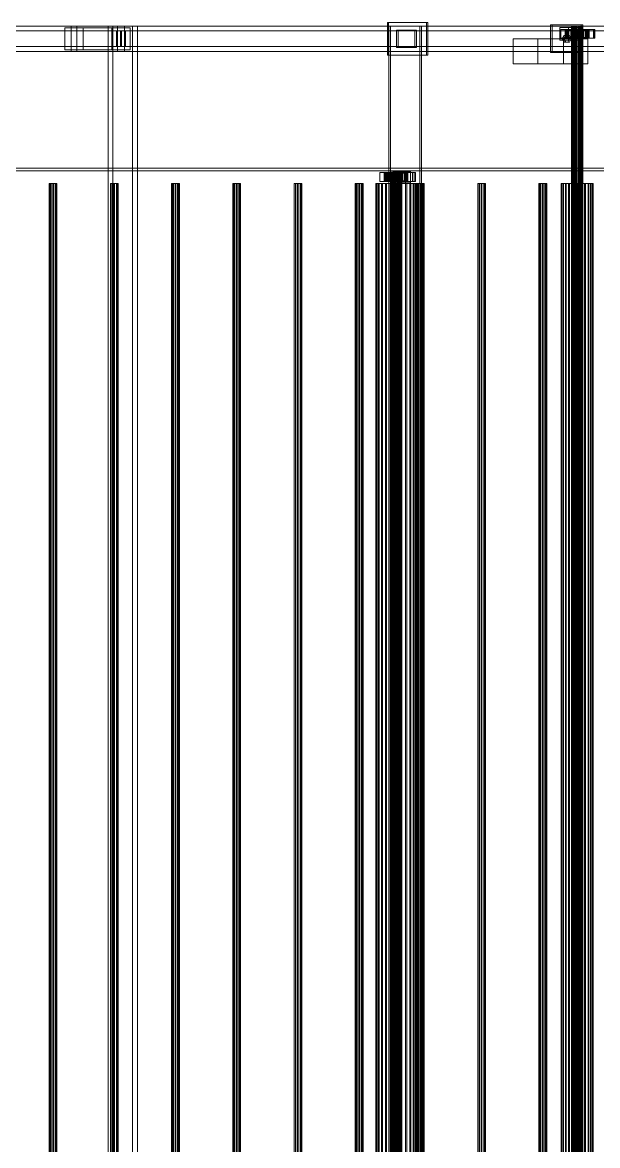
# Model space of a CAD drawing. Header units: millimetres. Extents: x -1970 to 59977, y -65068 to 6837.
# Drawn here: x 36721 to 37637, y -18281 to -16494 of the extents above; entities that cross this region are included whole.
import ezdxf

# ---------------------------------------------------------------- set-up
doc = ezdxf.new("R2010")
doc.units = ezdxf.units.MM
doc.layers.add('superior_C03', color=7, linetype='Continuous', lineweight=0)

msp = doc.modelspace()

# ---------------------------------------------------------------- linework, layer by layer
at = {"layer": 'superior_C03'}
for p, q in [((37364.828, -16494), (37302.463, -16494)), ((37302.463, -16494), (37302.463, -16546)), ((37304.259, -16494), (37302.463, -16494)), ((37304.259, -16546), (37304.259, -16494)), ((37304.259, -16494), (37366.625, -16494)), ((37364.828, -16546), (37364.828, -16494)), ((37364.828, -16494), (37366.625, -16494)), ((37366.625, -16494), (37366.625, -16546)), ((38691.362, -16500), (27582.557, -16500)), ((27583.456, -16500), (38692.26, -16500)), ((36798.817, -16500), (35629.469, -16500)), ((35633.287, -16507.5), (36877.643, -16507.5)), ((36878.991, -16507.5), (35634.635, -16507.5)), ((35638.453, -16500), (36807.8, -16500)), ((36872.703, -16500), (35703.355, -16500)), ((35714.584, -16500), (36883.932, -16500)), ((36817.926, -16502.5), (36788.692, -16502.5)), ((36788.692, -16502.5), (36788.692, -16537.5)), ((36863.7, -16502.5), (36788.692, -16502.5)), ((36798.817, -16500), (36798.817, -16540)), ((36807.8, -16500), (36798.817, -16500)), ((37968.165, -16500), (36798.817, -16500)), ((36807.8, -16540), (36807.8, -16500)), ((36807.8, -16500), (37977.148, -16500)), ((36817.926, -16537.5), (36817.926, -16502.5)), ((36817.926, -16502.5), (36892.934, -16502.5)), ((36896.684, -16500), (36857.705, -16500)), ((36857.705, -16500), (36857.705, -19500)), ((36865.565, -16500), (36857.705, -16500)), ((36863.7, -16537.5), (36863.7, -16502.5)), ((36863.7, -16502.5), (36892.934, -16502.5)), ((36865.565, -19500), (36865.565, -16500)), ((36865.565, -16500), (36904.544, -16500)), ((36871.153, -16507.5), (36885.482, -16507.5)), ((36871.153, -16532.5), (36871.153, -16507.5)), ((37965.492, -16507.5), (36871.153, -16507.5)), ((36872.703, -16500), (36872.703, -16540)), ((36883.932, -16500), (36872.703, -16500)), ((38042.051, -16500), (36872.703, -16500)), ((36877.643, -16532.5), (36877.643, -16507.5)), ((36877.643, -16507.5), (36878.991, -16507.5)), ((36878.991, -16507.5), (36878.991, -16532.5)), ((36883.932, -16540), (36883.932, -16500)), ((36883.932, -16500), (38053.279, -16500)), ((36885.482, -16507.5), (36885.482, -16532.5)), ((36885.482, -16507.5), (37979.821, -16507.5)), ((36892.934, -16502.5), (36892.934, -16537.5)), ((36896.684, -19500), (36896.684, -16500)), ((36896.684, -16500), (36904.544, -16500)), ((36904.544, -16500), (36904.544, -19500)), ((37353.905, -16500), (37304.403, -16500)), ((37304.403, -16500), (37304.403, -19500)), ((37307.098, -16500), (37304.403, -16500)), ((37307.098, -19500), (37307.098, -16500)), ((37307.098, -16500), (37356.6, -16500)), ((37346.017, -16506), (37316.783, -16506)), ((37316.783, -16506), (37316.783, -16534)), ((37319.478, -16506), (37316.783, -16506)), ((37319.478, -16534), (37319.478, -16506)), ((37319.478, -16506), (37348.711, -16506)), ((37346.017, -16534), (37346.017, -16506)), ((37346.017, -16506), (37348.711, -16506)), ((37348.711, -16506), (37348.711, -16534)), ((37353.905, -19500), (37353.905, -16500)), ((37353.905, -16500), (37356.6, -16500)), ((37356.6, -16500), (37356.6, -19500)), ((37610.829, -16498), (37562.106, -16498)), ((37562.106, -16498), (37562.106, -16542)), ((37564.801, -16498), (37562.106, -16498)), ((37564.801, -16542), (37564.801, -16498)), ((37564.801, -16498), (37613.524, -16498)), ((37596.212, -16502), (37576.723, -16502)), ((37576.723, -16502), (37576.723, -16522)), ((37590.736, -16502), (37576.723, -16502)), ((37589.838, -16505), (37578.144, -16505)), ((37578.144, -16505), (37578.144, -16519)), ((37587.577, -16505), (37578.144, -16505)), ((37586.131, -16506), (37585.31, -16506)), ((37585.31, -16506), (37595.304, -16506)), ((37585.31, -16518), (37585.31, -16506)), ((37585.31, -16506), (37585.784, -16506)), ((37585.784, -16506), (37595.528, -16506)), ((37585.784, -16518), (37585.784, -16506)), ((37585.784, -16506), (37587.519, -16506)), ((37630.753, -16505), (37585.928, -16505)), ((37585.928, -16505), (37585.928, -16519)), ((37587.725, -16505), (37585.928, -16505)), ((37588.19, -16506), (37586.131, -16506)), ((37586.131, -16506), (37595.693, -16506)), ((37586.131, -16518), (37586.131, -16506)), ((37587.519, -16506), (37596.35, -16506)), ((37587.519, -16518), (37587.519, -16506)), ((37587.519, -16506), (37590.398, -16506)), ((37587.577, -16519), (37587.577, -16505)), ((37587.577, -16505), (37599.27, -16505)), ((37587.725, -16519), (37587.725, -16505)), ((37587.725, -16505), (37632.55, -16505)), ((37591.346, -16506), (37588.19, -16506)), ((37588.19, -16506), (37596.668, -16506)), ((37588.19, -16518), (37588.19, -16506)), ((37589.838, -16519), (37589.838, -16505)), ((37589.838, -16505), (37599.27, -16505)), ((37590.398, -16506), (37597.714, -16506)), ((37590.398, -16518), (37590.398, -16506)), ((37590.398, -16506), (37594.224, -16506)), ((37590.736, -16522), (37590.736, -16502)), ((37590.736, -16502), (37610.225, -16502)), ((37595.385, -16506), (37591.346, -16506)), ((37591.346, -16506), (37598.163, -16506)), ((37591.346, -16518), (37591.346, -16506)), ((37594.224, -16506), (37599.526, -16506)), ((37594.224, -16518), (37594.224, -16506)), ((37594.224, -16506), (37598.737, -16506)), ((37595.693, -16500), (37595.304, -16500)), ((37595.304, -16500), (37595.528, -16500)), ((37595.304, -19500), (37595.304, -16500)), ((37595.304, -16506), (37595.693, -16506)), ((37595.304, -16506), (37595.304, -16518)), ((37595.528, -16506), (37595.304, -16506)), ((37600.032, -16506), (37595.385, -16506)), ((37595.385, -16506), (37600.076, -16506)), ((37595.385, -16518), (37595.385, -16506)), ((37595.528, -16500), (37596.35, -16500)), ((37595.528, -19500), (37595.528, -16500)), ((37595.528, -16506), (37595.528, -16518)), ((37596.35, -16506), (37595.528, -16506)), ((37596.668, -16500), (37595.693, -16500)), ((37595.693, -19500), (37595.693, -16500)), ((37595.693, -16506), (37596.668, -16506)), ((37595.693, -16506), (37595.693, -16518)), ((37596.212, -16522), (37596.212, -16502)), ((37596.212, -16502), (37610.225, -16502)), ((37596.35, -16500), (37597.714, -16500)), ((37596.35, -19500), (37596.35, -16500)), ((37596.35, -16506), (37596.35, -16518)), ((37597.714, -16506), (37596.35, -16506)), ((37598.163, -16500), (37596.668, -16500)), ((37596.668, -19500), (37596.668, -16500)), ((37596.668, -16506), (37598.163, -16506)), ((37596.668, -16506), (37596.668, -16518)), ((37597.714, -16500), (37599.526, -16500)), ((37597.714, -19500), (37597.714, -16500)), ((37597.714, -16506), (37597.714, -16518)), ((37599.526, -16506), (37597.714, -16506)), ((37600.076, -16500), (37598.163, -16500)), ((37598.163, -19500), (37598.163, -16500)), ((37598.163, -16506), (37600.076, -16506)), ((37598.163, -16506), (37598.163, -16518)), ((37598.737, -16506), (37601.664, -16506)), ((37598.737, -16518), (37598.737, -16506)), ((37598.737, -16506), (37603.628, -16506)), ((37599.27, -16505), (37599.27, -16519)), ((37599.526, -16500), (37601.664, -16500)), ((37599.526, -19500), (37599.526, -16500)), ((37599.526, -16506), (37599.526, -16518)), ((37601.664, -16506), (37599.526, -16506)), ((37604.969, -16506), (37600.032, -16506)), ((37600.032, -16506), (37602.277, -16506)), ((37600.032, -16518), (37600.032, -16506)), ((37602.277, -16500), (37600.076, -16500)), ((37600.076, -19500), (37600.076, -16500)), ((37600.076, -16506), (37602.277, -16506)), ((37600.076, -16506), (37600.076, -16518)), ((37601.664, -16500), (37603.981, -16500)), ((37601.664, -19500), (37601.664, -16500)), ((37601.664, -16506), (37601.664, -16518)), ((37603.981, -16506), (37601.664, -16506)), ((37604.616, -16500), (37602.277, -16500)), ((37602.277, -19500), (37602.277, -16500)), ((37602.277, -16506), (37604.616, -16506)), ((37602.277, -16506), (37602.277, -16518)), ((37603.628, -16506), (37603.981, -16506)), ((37603.628, -16518), (37603.628, -16506)), ((37603.628, -16506), (37608.566, -16506)), ((37603.981, -16500), (37606.32, -16500)), ((37603.981, -19500), (37603.981, -16500)), ((37603.981, -16506), (37603.981, -16518)), ((37606.32, -16506), (37603.981, -16506)), ((37606.933, -16500), (37604.616, -16500)), ((37604.616, -19500), (37604.616, -16500)), ((37604.969, -16506), (37604.616, -16506)), ((37604.616, -16506), (37606.933, -16506)), ((37604.616, -16506), (37604.616, -16518)), ((37609.861, -16506), (37604.969, -16506)), ((37604.969, -16518), (37604.969, -16506)), ((37606.32, -16500), (37608.521, -16500)), ((37606.32, -19500), (37606.32, -16500)), ((37608.566, -16506), (37606.32, -16506)), ((37606.32, -16506), (37606.32, -16518)), ((37608.521, -16506), (37606.32, -16506)), ((37609.071, -16500), (37606.933, -16500)), ((37606.933, -19500), (37606.933, -16500)), ((37609.861, -16506), (37606.933, -16506)), ((37606.933, -16506), (37609.071, -16506)), ((37606.933, -16506), (37606.933, -16518)), ((37608.521, -16500), (37610.434, -16500)), ((37608.521, -19500), (37608.521, -16500)), ((37613.212, -16506), (37608.521, -16506)), ((37608.521, -16506), (37608.521, -16518)), ((37610.434, -16506), (37608.521, -16506)), ((37608.566, -16518), (37608.566, -16506)), ((37608.566, -16506), (37613.212, -16506)), ((37610.883, -16500), (37609.071, -16500)), ((37609.071, -19500), (37609.071, -16500)), ((37614.373, -16506), (37609.071, -16506)), ((37609.071, -16506), (37610.883, -16506)), ((37609.071, -16506), (37609.071, -16518)), ((37621.021, -16505), (37609.327, -16505)), ((37609.327, -16505), (37609.327, -16519)), ((37618.759, -16505), (37609.327, -16505)), ((37614.373, -16506), (37609.861, -16506)), ((37609.861, -16518), (37609.861, -16506)), ((37610.225, -16502), (37610.225, -16522)), ((37610.434, -16500), (37611.929, -16500)), ((37610.434, -19500), (37610.434, -16500)), ((37617.251, -16506), (37610.434, -16506)), ((37610.434, -16506), (37610.434, -16518)), ((37611.929, -16506), (37610.434, -16506)), ((37610.829, -16542), (37610.829, -16498)), ((37610.829, -16498), (37613.524, -16498)), ((37612.247, -16500), (37610.883, -16500)), ((37610.883, -19500), (37610.883, -16500)), ((37618.199, -16506), (37610.883, -16506)), ((37610.883, -16506), (37612.247, -16506)), ((37610.883, -16506), (37610.883, -16518)), ((37611.929, -16500), (37612.904, -16500)), ((37611.929, -19500), (37611.929, -16500)), ((37620.408, -16506), (37611.929, -16506)), ((37611.929, -16506), (37611.929, -16518)), ((37612.904, -16506), (37611.929, -16506)), ((37613.069, -16500), (37612.247, -16500)), ((37612.247, -19500), (37612.247, -16500)), ((37621.078, -16506), (37612.247, -16506)), ((37612.247, -16506), (37613.069, -16506)), ((37612.247, -16506), (37612.247, -16518)), ((37612.904, -16500), (37613.293, -16500)), ((37612.904, -19500), (37612.904, -16500)), ((37622.466, -16506), (37612.904, -16506)), ((37612.904, -16506), (37612.904, -16518)), ((37613.293, -16506), (37612.904, -16506)), ((37613.293, -16500), (37613.069, -16500)), ((37613.069, -16500), (37613.069, -19500)), ((37613.069, -16506), (37622.813, -16506)), ((37613.069, -16518), (37613.069, -16506)), ((37613.069, -16506), (37613.293, -16506)), ((37613.212, -16518), (37613.212, -16506)), ((37613.212, -16506), (37617.251, -16506)), ((37613.293, -19500), (37613.293, -16500)), ((37623.287, -16506), (37613.293, -16506)), ((37613.293, -16506), (37613.293, -16518)), ((37613.524, -16498), (37613.524, -16542)), ((37618.199, -16506), (37614.373, -16506)), ((37614.373, -16518), (37614.373, -16506)), ((37617.251, -16518), (37617.251, -16506)), ((37617.251, -16506), (37620.408, -16506)), ((37621.078, -16506), (37618.199, -16506)), ((37618.199, -16518), (37618.199, -16506)), ((37618.759, -16519), (37618.759, -16505)), ((37618.759, -16505), (37630.453, -16505)), ((37620.408, -16518), (37620.408, -16506)), ((37620.408, -16506), (37622.466, -16506)), ((37621.021, -16519), (37621.021, -16505)), ((37621.021, -16505), (37630.453, -16505)), ((37622.813, -16506), (37621.078, -16506)), ((37621.078, -16518), (37621.078, -16506)), ((37622.466, -16518), (37622.466, -16506)), ((37622.466, -16506), (37623.287, -16506)), ((37622.813, -16506), (37622.813, -16518)), ((37623.287, -16506), (37622.813, -16506)), ((37623.287, -16518), (37623.287, -16506)), ((37630.453, -16505), (37630.453, -16519)), ((37630.753, -16519), (37630.753, -16505)), ((37630.753, -16505), (37632.55, -16505)), ((37632.55, -16505), (37632.55, -16519)), ((37541.503, -16520), (37502.525, -16520)), ((37502.525, -16520), (37502.525, -16560)), ((37582.474, -16520), (37502.525, -16520)), ((37541.503, -16560), (37541.503, -16520)), ((37541.503, -16520), (37621.452, -16520)), ((37576.723, -16522), (37596.212, -16522)), ((37576.723, -16522), (37590.736, -16522)), ((37578.144, -16519), (37589.838, -16519)), ((37578.144, -16519), (37587.577, -16519)), ((37580.62, -16520), (37583.544, -16514.804)), ((37583.544, -16525.196), (37580.62, -16520)), ((37580.62, -16520), (37583.315, -16520)), ((37582.474, -16560), (37582.474, -16520)), ((37582.474, -16520), (37621.452, -16520)), ((37586.239, -16514.804), (37583.315, -16520)), ((37583.315, -16520), (37586.239, -16525.196)), ((37583.544, -16514.804), (37589.391, -16514.804)), ((37586.239, -16514.804), (37583.544, -16514.804)), ((37589.391, -16525.196), (37583.544, -16525.196)), ((37586.239, -16525.196), (37583.544, -16525.196)), ((37595.304, -16518), (37585.31, -16518)), ((37585.31, -16518), (37586.131, -16518)), ((37585.784, -16518), (37585.31, -16518)), ((37595.528, -16518), (37585.784, -16518)), ((37587.519, -16518), (37585.784, -16518)), ((37585.928, -16519), (37630.753, -16519)), ((37585.928, -16519), (37587.725, -16519)), ((37595.693, -16518), (37586.131, -16518)), ((37586.131, -16518), (37588.19, -16518)), ((37592.086, -16514.804), (37586.239, -16514.804)), ((37586.239, -16525.196), (37592.086, -16525.196)), ((37596.35, -16518), (37587.519, -16518)), ((37590.398, -16518), (37587.519, -16518)), ((37599.27, -16519), (37587.577, -16519)), ((37632.55, -16519), (37587.725, -16519)), ((37596.668, -16518), (37588.19, -16518)), ((37588.19, -16518), (37591.346, -16518)), ((37589.391, -16514.804), (37592.314, -16520)), ((37592.086, -16514.804), (37589.391, -16514.804)), ((37592.314, -16520), (37589.391, -16525.196)), ((37592.086, -16525.196), (37589.391, -16525.196)), ((37599.27, -16519), (37589.838, -16519)), ((37597.714, -16518), (37590.398, -16518)), ((37594.224, -16518), (37590.398, -16518)), ((37610.225, -16522), (37590.736, -16522)), ((37598.163, -16518), (37591.346, -16518)), ((37591.346, -16518), (37595.385, -16518)), ((37595.009, -16520), (37592.086, -16514.804)), ((37592.086, -16525.196), (37595.009, -16520)), ((37595.009, -16520), (37592.314, -16520)), ((37599.526, -16518), (37594.224, -16518)), ((37598.737, -16518), (37594.224, -16518)), ((37595.693, -16518), (37595.304, -16518)), ((37595.304, -16518), (37595.528, -16518)), ((37600.076, -16518), (37595.385, -16518)), ((37595.385, -16518), (37600.032, -16518)), ((37595.528, -16518), (37596.35, -16518)), ((37596.668, -16518), (37595.693, -16518)), ((37610.225, -16522), (37596.212, -16522)), ((37596.35, -16518), (37597.714, -16518)), ((37598.163, -16518), (37596.668, -16518)), ((37597.714, -16518), (37599.526, -16518)), ((37600.076, -16518), (37598.163, -16518)), ((37601.664, -16518), (37598.737, -16518)), ((37603.628, -16518), (37598.737, -16518)), ((37599.526, -16518), (37601.664, -16518)), ((37602.277, -16518), (37600.032, -16518)), ((37600.032, -16518), (37604.969, -16518)), ((37602.277, -16518), (37600.076, -16518)), ((37601.664, -16518), (37603.981, -16518)), ((37604.616, -16518), (37602.277, -16518)), ((37603.981, -16518), (37603.628, -16518)), ((37608.566, -16518), (37603.628, -16518)), ((37603.981, -16518), (37606.32, -16518)), ((37606.933, -16518), (37604.616, -16518)), ((37604.616, -16518), (37604.969, -16518)), ((37604.969, -16518), (37609.861, -16518)), ((37606.32, -16518), (37608.566, -16518)), ((37606.32, -16518), (37608.521, -16518)), ((37609.071, -16518), (37606.933, -16518)), ((37606.933, -16518), (37609.861, -16518)), ((37608.521, -16518), (37613.212, -16518)), ((37608.521, -16518), (37610.434, -16518)), ((37613.212, -16518), (37608.566, -16518)), ((37610.883, -16518), (37609.071, -16518)), ((37609.071, -16518), (37614.373, -16518)), ((37609.327, -16519), (37621.021, -16519)), ((37609.327, -16519), (37618.759, -16519)), ((37609.861, -16518), (37614.373, -16518)), ((37610.434, -16518), (37617.251, -16518)), ((37610.434, -16518), (37611.929, -16518)), ((37612.247, -16518), (37610.883, -16518)), ((37610.883, -16518), (37618.199, -16518)), ((37611.929, -16518), (37620.408, -16518)), ((37611.929, -16518), (37612.904, -16518)), ((37613.069, -16518), (37612.247, -16518)), ((37612.247, -16518), (37621.078, -16518)), ((37612.904, -16518), (37622.466, -16518)), ((37612.904, -16518), (37613.293, -16518)), ((37622.813, -16518), (37613.069, -16518)), ((37613.293, -16518), (37613.069, -16518)), ((37617.251, -16518), (37613.212, -16518)), ((37613.293, -16518), (37623.287, -16518)), ((37614.373, -16518), (37618.199, -16518)), ((37620.408, -16518), (37617.251, -16518)), ((37618.199, -16518), (37621.078, -16518)), ((37630.453, -16519), (37618.759, -16519)), ((37622.466, -16518), (37620.408, -16518)), ((37630.453, -16519), (37621.021, -16519)), ((37621.078, -16518), (37622.813, -16518)), ((37621.452, -16520), (37621.452, -16560)), ((37623.287, -16518), (37622.466, -16518)), ((37622.813, -16518), (37623.287, -16518)), ((37632.55, -16519), (37630.753, -16519)), ((35629.469, -16540), (36798.817, -16540)), ((35633.287, -16532.5), (36877.643, -16532.5)), ((35634.635, -16532.5), (36878.991, -16532.5)), ((35638.453, -16540), (36807.8, -16540)), ((35703.355, -16540), (36872.703, -16540)), ((35714.584, -16540), (36883.932, -16540)), ((36788.692, -16537.5), (36817.926, -16537.5)), ((36863.7, -16537.5), (36788.692, -16537.5)), ((36798.817, -16540), (36807.8, -16540)), ((36798.817, -16540), (37968.165, -16540)), ((36807.8, -16540), (37977.148, -16540)), ((36892.934, -16537.5), (36817.926, -16537.5)), ((36892.934, -16537.5), (36863.7, -16537.5)), ((36885.482, -16532.5), (36871.153, -16532.5)), ((36871.153, -16532.5), (37965.492, -16532.5)), ((36872.703, -16540), (36883.932, -16540)), ((36872.703, -16540), (38042.051, -16540)), ((36878.991, -16532.5), (36877.643, -16532.5)), ((36883.932, -16540), (38053.279, -16540)), ((36885.482, -16532.5), (37979.821, -16532.5)), ((37302.463, -16546), (37364.828, -16546)), ((37302.463, -16546), (37304.259, -16546)), ((37366.625, -16546), (37304.259, -16546)), ((37316.783, -16534), (37346.017, -16534)), ((37316.783, -16534), (37319.478, -16534)), ((37348.711, -16534), (37319.478, -16534)), ((37348.711, -16534), (37346.017, -16534)), ((37366.625, -16546), (37364.828, -16546)), ((37562.106, -16542), (37610.829, -16542)), ((37562.106, -16542), (37564.801, -16542)), ((37613.524, -16542), (37564.801, -16542)), ((37613.524, -16542), (37610.829, -16542)), ((37502.525, -16560), (37541.503, -16560)), ((37502.525, -16560), (37582.474, -16560)), ((37621.452, -16560), (37541.503, -16560)), ((37621.452, -16560), (37582.474, -16560)), ((27582.557, -16726), (38691.362, -16726)), ((38720.557, -16726), (27611.752, -16726)), ((38691.362, -16730), (27582.557, -16730)), ((38692.26, -16730), (27583.456, -16730)), ((27611.752, -16730), (38720.557, -16730)), ((37300.244, -16733), (37290.5, -16733)), ((37290.5, -16733), (37290.5, -16747)), ((37301.279, -16733), (37290.5, -16733)), ((37297.961, -16734), (37297.14, -16734)), ((37297.14, -16734), (37307.134, -16734)), ((37297.14, -16746), (37297.14, -16734)), ((37297.14, -16734), (37297.614, -16734)), ((37297.614, -16734), (37307.358, -16734)), ((37297.614, -16746), (37297.614, -16734)), ((37297.614, -16734), (37299.349, -16734)), ((37344.681, -16733), (37297.907, -16733)), ((37297.907, -16733), (37297.907, -16747)), ((37300.153, -16733), (37297.907, -16733)), ((37300.019, -16734), (37297.961, -16734)), ((37297.961, -16734), (37307.523, -16734)), ((37297.961, -16746), (37297.961, -16734)), ((37299.349, -16734), (37308.18, -16734)), ((37299.349, -16746), (37299.349, -16734)), ((37299.349, -16734), (37302.228, -16734)), ((37303.176, -16734), (37300.019, -16734)), ((37300.019, -16734), (37308.498, -16734)), ((37300.019, -16746), (37300.019, -16734)), ((37300.153, -16747), (37300.153, -16733)), ((37300.153, -16733), (37346.926, -16733)), ((37300.244, -16747), (37300.244, -16733)), ((37300.244, -16733), (37311.024, -16733)), ((37301.279, -16747), (37301.279, -16733)), ((37301.279, -16733), (37311.024, -16733)), ((37302.228, -16734), (37309.544, -16734)), ((37302.228, -16746), (37302.228, -16734)), ((37302.228, -16734), (37306.054, -16734)), ((37307.215, -16734), (37303.176, -16734)), ((37303.176, -16734), (37309.993, -16734)), ((37303.176, -16746), (37303.176, -16734)), ((37306.054, -16734), (37311.356, -16734)), ((37306.054, -16746), (37306.054, -16734)), ((37306.054, -16734), (37310.566, -16734)), ((37307.523, -16732), (37307.134, -16732)), ((37307.134, -16732), (37307.358, -16732)), ((37307.134, -19268), (37307.134, -16732)), ((37307.134, -16734), (37307.523, -16734)), ((37307.134, -16734), (37307.134, -16746)), ((37307.358, -16734), (37307.134, -16734)), ((37311.862, -16734), (37307.215, -16734)), ((37307.215, -16734), (37311.906, -16734)), ((37307.215, -16746), (37307.215, -16734)), ((37307.358, -16732), (37308.18, -16732)), ((37307.358, -19268), (37307.358, -16732)), ((37307.358, -16734), (37307.358, -16746)), ((37308.18, -16734), (37307.358, -16734)), ((37308.498, -16732), (37307.523, -16732)), ((37307.523, -19268), (37307.523, -16732)), ((37307.523, -16734), (37308.498, -16734)), ((37307.523, -16734), (37307.523, -16746)), ((37308.18, -16732), (37309.544, -16732)), ((37308.18, -19268), (37308.18, -16732)), ((37308.18, -16734), (37308.18, -16746)), ((37309.544, -16734), (37308.18, -16734)), ((37309.993, -16732), (37308.498, -16732)), ((37308.498, -19268), (37308.498, -16732)), ((37308.498, -16734), (37309.993, -16734)), ((37308.498, -16734), (37308.498, -16746)), ((37309.544, -16732), (37311.356, -16732)), ((37309.544, -19268), (37309.544, -16732)), ((37309.544, -16734), (37309.544, -16746)), ((37311.356, -16734), (37309.544, -16734)), ((37311.906, -16732), (37309.993, -16732)), ((37309.993, -19268), (37309.993, -16732)), ((37309.993, -16734), (37311.906, -16734)), ((37309.993, -16734), (37309.993, -16746)), ((37310.566, -16734), (37313.494, -16734)), ((37310.566, -16746), (37310.566, -16734)), ((37310.566, -16734), (37315.458, -16734)), ((37311.024, -16733), (37311.024, -16747)), ((37311.356, -16732), (37313.494, -16732)), ((37311.356, -19268), (37311.356, -16732)), ((37311.356, -16734), (37311.356, -16746)), ((37313.494, -16734), (37311.356, -16734)), ((37331.038, -16731), (37311.549, -16731)), ((37311.549, -16731), (37311.549, -16749)), ((37319.634, -16731), (37311.549, -16731)), ((37316.799, -16734), (37311.862, -16734)), ((37311.862, -16734), (37314.107, -16734)), ((37311.862, -16746), (37311.862, -16734)), ((37314.107, -16732), (37311.906, -16732)), ((37311.906, -19268), (37311.906, -16732)), ((37311.906, -16734), (37314.107, -16734)), ((37311.906, -16734), (37311.906, -16746)), ((37313.494, -16732), (37315.811, -16732)), ((37313.494, -19268), (37313.494, -16732)), ((37313.494, -16734), (37313.494, -16746)), ((37315.811, -16734), (37313.494, -16734)), ((37316.446, -16732), (37314.107, -16732)), ((37314.107, -19268), (37314.107, -16732)), ((37314.107, -16734), (37316.446, -16734)), ((37314.107, -16734), (37314.107, -16746)), ((37315.458, -16734), (37315.811, -16734)), ((37315.458, -16746), (37315.458, -16734)), ((37315.458, -16734), (37320.395, -16734)), ((37315.811, -16732), (37318.15, -16732)), ((37315.811, -19268), (37315.811, -16732)), ((37315.811, -16734), (37315.811, -16746)), ((37318.15, -16734), (37315.811, -16734)), ((37318.763, -16732), (37316.446, -16732)), ((37316.446, -19268), (37316.446, -16732)), ((37316.799, -16734), (37316.446, -16734)), ((37316.446, -16734), (37318.763, -16734)), ((37316.446, -16734), (37316.446, -16746)), ((37321.691, -16734), (37316.799, -16734)), ((37316.799, -16746), (37316.799, -16734)), ((37318.15, -16732), (37320.351, -16732)), ((37318.15, -19268), (37318.15, -16732)), ((37320.395, -16734), (37318.15, -16734)), ((37318.15, -16734), (37318.15, -16746)), ((37320.351, -16734), (37318.15, -16734)), ((37320.901, -16732), (37318.763, -16732)), ((37318.763, -19268), (37318.763, -16732)), ((37321.691, -16734), (37318.763, -16734)), ((37318.763, -16734), (37320.901, -16734)), ((37318.763, -16734), (37318.763, -16746)), ((37319.634, -16749), (37319.634, -16731)), ((37319.634, -16731), (37339.123, -16731)), ((37320.351, -16732), (37322.264, -16732)), ((37320.351, -19268), (37320.351, -16732)), ((37325.042, -16734), (37320.351, -16734)), ((37320.351, -16734), (37320.351, -16746)), ((37322.264, -16734), (37320.351, -16734)), ((37320.395, -16746), (37320.395, -16734)), ((37320.395, -16734), (37325.042, -16734)), ((37322.713, -16732), (37320.901, -16732)), ((37320.901, -19268), (37320.901, -16732)), ((37326.203, -16734), (37320.901, -16734)), ((37320.901, -16734), (37322.713, -16734)), ((37320.901, -16734), (37320.901, -16746)), ((37331.427, -16733), (37321.682, -16733)), ((37321.682, -16733), (37321.682, -16747)), ((37332.462, -16733), (37321.682, -16733)), ((37326.203, -16734), (37321.691, -16734)), ((37321.691, -16746), (37321.691, -16734)), ((37322.264, -16732), (37323.759, -16732)), ((37322.264, -19268), (37322.264, -16732)), ((37329.081, -16734), (37322.264, -16734)), ((37322.264, -16734), (37322.264, -16746)), ((37323.759, -16734), (37322.264, -16734)), ((37324.077, -16732), (37322.713, -16732)), ((37322.713, -19268), (37322.713, -16732)), ((37330.029, -16734), (37322.713, -16734)), ((37322.713, -16734), (37324.077, -16734)), ((37322.713, -16734), (37322.713, -16746)), ((37323.759, -16732), (37324.734, -16732)), ((37323.759, -19268), (37323.759, -16732)), ((37332.238, -16734), (37323.759, -16734)), ((37323.759, -16734), (37323.759, -16746)), ((37324.734, -16734), (37323.759, -16734)), ((37324.899, -16732), (37324.077, -16732)), ((37324.077, -19268), (37324.077, -16732)), ((37332.908, -16734), (37324.077, -16734)), ((37324.077, -16734), (37324.899, -16734)), ((37324.077, -16734), (37324.077, -16746)), ((37324.734, -16732), (37325.123, -16732)), ((37324.734, -19268), (37324.734, -16732)), ((37334.296, -16734), (37324.734, -16734)), ((37324.734, -16734), (37324.734, -16746)), ((37325.123, -16734), (37324.734, -16734)), ((37325.123, -16732), (37324.899, -16732)), ((37324.899, -16732), (37324.899, -19268)), ((37324.899, -16734), (37334.643, -16734)), ((37324.899, -16746), (37324.899, -16734)), ((37324.899, -16734), (37325.123, -16734)), ((37325.042, -16746), (37325.042, -16734)), ((37325.042, -16734), (37329.081, -16734)), ((37325.123, -19268), (37325.123, -16732)), ((37335.117, -16734), (37325.123, -16734)), ((37325.123, -16734), (37325.123, -16746)), ((37330.029, -16734), (37326.203, -16734)), ((37326.203, -16746), (37326.203, -16734)), ((37329.081, -16746), (37329.081, -16734)), ((37329.081, -16734), (37332.238, -16734)), ((37332.908, -16734), (37330.029, -16734)), ((37330.029, -16746), (37330.029, -16734)), ((37331.038, -16749), (37331.038, -16731)), ((37331.038, -16731), (37339.123, -16731)), ((37331.427, -16747), (37331.427, -16733)), ((37331.427, -16733), (37342.207, -16733)), ((37332.238, -16746), (37332.238, -16734)), ((37332.238, -16734), (37334.296, -16734)), ((37332.462, -16747), (37332.462, -16733)), ((37332.462, -16733), (37342.207, -16733)), ((37334.643, -16734), (37332.908, -16734)), ((37332.908, -16746), (37332.908, -16734)), ((37334.296, -16746), (37334.296, -16734)), ((37334.296, -16734), (37335.117, -16734)), ((37334.643, -16734), (37334.643, -16746)), ((37335.117, -16734), (37334.643, -16734)), ((37335.117, -16746), (37335.117, -16734)), ((37339.123, -16731), (37339.123, -16749)), ((37342.207, -16733), (37342.207, -16747)), ((37344.681, -16747), (37344.681, -16733)), ((37344.681, -16733), (37346.926, -16733)), ((37346.926, -16733), (37346.926, -16747)), ((36766.05, -16750), (36764.03, -16750)), ((36764.03, -16750), (36764.373, -16750)), ((36764.03, -16750), (36764.03, -19250)), ((36764.373, -16750), (36766.949, -16750)), ((36764.373, -16750), (36764.373, -19250)), ((36769.662, -16750), (36766.05, -16750)), ((36766.05, -16750), (36766.05, -19250)), ((36766.949, -16750), (36770.773, -16750)), ((36766.949, -16750), (36766.949, -19250)), ((36773.486, -16750), (36769.662, -16750)), ((36769.662, -16750), (36769.662, -19250)), ((36770.773, -16750), (36774.385, -16750)), ((36770.773, -16750), (36770.773, -19250)), ((36776.062, -16750), (36773.486, -16750)), ((36773.486, -16750), (36773.486, -19250)), ((36774.385, -16750), (36776.405, -16750)), ((36774.385, -16750), (36774.385, -19250)), ((36776.405, -16750), (36776.062, -16750)), ((36776.062, -16750), (36776.062, -19250)), ((36776.405, -19250), (36776.405, -16750)), ((36863.495, -16750), (36861.475, -16750)), ((36861.475, -16750), (36861.819, -16750)), ((36861.475, -16750), (36861.475, -19250)), ((36861.819, -16750), (36864.395, -16750)), ((36861.819, -16750), (36861.819, -19250)), ((36867.107, -16750), (36863.495, -16750)), ((36863.495, -16750), (36863.495, -19250)), ((36864.395, -16750), (36868.219, -16750)), ((36864.395, -16750), (36864.395, -19250)), ((36870.932, -16750), (36867.107, -16750)), ((36867.107, -16750), (36867.107, -19250)), ((36868.219, -16750), (36871.831, -16750)), ((36868.219, -16750), (36868.219, -19250)), ((36873.507, -16750), (36870.932, -16750)), ((36870.932, -16750), (36870.932, -19250)), ((36871.831, -16750), (36873.851, -16750)), ((36871.831, -16750), (36871.831, -19250)), ((36873.851, -16750), (36873.507, -16750)), ((36873.507, -16750), (36873.507, -19250)), ((36873.851, -19250), (36873.851, -16750)), ((36960.941, -16750), (36958.921, -16750)), ((36958.921, -16750), (36959.265, -16750)), ((36958.921, -16750), (36958.921, -19250)), ((36959.265, -16750), (36961.84, -16750)), ((36959.265, -16750), (36959.265, -19250)), ((36964.553, -16750), (36960.941, -16750)), ((36960.941, -16750), (36960.941, -19250)), ((36961.84, -16750), (36965.665, -16750)), ((36961.84, -16750), (36961.84, -19250)), ((36968.377, -16750), (36964.553, -16750)), ((36964.553, -16750), (36964.553, -19250)), ((36965.665, -16750), (36969.277, -16750)), ((36965.665, -16750), (36965.665, -19250)), ((36970.953, -16750), (36968.377, -16750)), ((36968.377, -16750), (36968.377, -19250)), ((36969.277, -16750), (36971.297, -16750)), ((36969.277, -16750), (36969.277, -19250)), ((36971.297, -16750), (36970.953, -16750)), ((36970.953, -16750), (36970.953, -19250)), ((36971.297, -19250), (36971.297, -16750)), ((37058.387, -16750), (37056.367, -16750)), ((37056.367, -16750), (37056.71, -16750)), ((37056.367, -16750), (37056.367, -19250)), ((37056.71, -16750), (37059.286, -16750)), ((37056.71, -16750), (37056.71, -19250)), ((37061.999, -16750), (37058.387, -16750)), ((37058.387, -16750), (37058.387, -19250)), ((37059.286, -16750), (37063.11, -16750)), ((37059.286, -16750), (37059.286, -19250)), ((37065.823, -16750), (37061.999, -16750)), ((37061.999, -16750), (37061.999, -19250)), ((37063.11, -16750), (37066.722, -16750)), ((37063.11, -16750), (37063.11, -19250)), ((37068.399, -16750), (37065.823, -16750)), ((37065.823, -16750), (37065.823, -19250)), ((37066.722, -16750), (37068.742, -16750)), ((37066.722, -16750), (37066.722, -19250)), ((37068.742, -16750), (37068.399, -16750)), ((37068.399, -16750), (37068.399, -19250)), ((37068.742, -19250), (37068.742, -16750)), ((37155.832, -16750), (37153.812, -16750)), ((37153.812, -16750), (37154.156, -16750)), ((37153.812, -16750), (37153.812, -19250)), ((37154.156, -16750), (37156.732, -16750)), ((37154.156, -16750), (37154.156, -19250)), ((37159.444, -16750), (37155.832, -16750)), ((37155.832, -16750), (37155.832, -19250)), ((37156.732, -16750), (37160.556, -16750)), ((37156.732, -16750), (37156.732, -19250)), ((37163.268, -16750), (37159.444, -16750)), ((37159.444, -16750), (37159.444, -19250)), ((37160.556, -16750), (37164.168, -16750)), ((37160.556, -16750), (37160.556, -19250)), ((37165.844, -16750), (37163.268, -16750)), ((37163.268, -16750), (37163.268, -19250)), ((37164.168, -16750), (37166.188, -16750)), ((37164.168, -16750), (37164.168, -19250)), ((37166.188, -16750), (37165.844, -16750)), ((37165.844, -16750), (37165.844, -19250)), ((37166.188, -19250), (37166.188, -16750)), ((37253.278, -16750), (37251.258, -16750)), ((37251.258, -16750), (37251.601, -16750)), ((37251.258, -16750), (37251.258, -19250)), ((37251.601, -16750), (37254.177, -16750)), ((37251.601, -16750), (37251.601, -19250)), ((37256.89, -16750), (37253.278, -16750)), ((37253.278, -16750), (37253.278, -19250)), ((37254.177, -16750), (37258.002, -16750)), ((37254.177, -16750), (37254.177, -19250)), ((37260.714, -16750), (37256.89, -16750)), ((37256.89, -16750), (37256.89, -19250)), ((37258.002, -16750), (37261.614, -16750)), ((37258.002, -16750), (37258.002, -19250)), ((37263.29, -16750), (37260.714, -16750)), ((37260.714, -16750), (37260.714, -19250)), ((37261.614, -16750), (37263.634, -16750)), ((37261.614, -16750), (37261.614, -19250)), ((37263.634, -16750), (37263.29, -16750)), ((37263.29, -16750), (37263.29, -19250)), ((37263.634, -19250), (37263.634, -16750)), ((37285.53, -16750), (37284.148, -16750)), ((37284.148, -16750), (37284.946, -16750)), ((37284.148, -19250), (37284.148, -16750)), ((37284.946, -16750), (37287.868, -16750)), ((37284.946, -19250), (37284.946, -16750)), ((37288.998, -16750), (37285.53, -16750)), ((37285.53, -19250), (37285.53, -16750)), ((37287.868, -16750), (37292.717, -16750)), ((37287.868, -19250), (37287.868, -16750)), ((37294.314, -16750), (37288.998, -16750)), ((37288.998, -19250), (37288.998, -16750)), ((37290.5, -16747), (37300.244, -16747)), ((37290.5, -16747), (37301.279, -16747)), ((37292.717, -16750), (37299.161, -16750)), ((37292.717, -19250), (37292.717, -16750)), ((37301.116, -16750), (37294.314, -16750)), ((37294.314, -19250), (37294.314, -16750)), ((37307.134, -16746), (37297.14, -16746)), ((37297.14, -16746), (37297.961, -16746)), ((37297.614, -16746), (37297.14, -16746)), ((37307.358, -16746), (37297.614, -16746)), ((37299.349, -16746), (37297.614, -16746)), ((37297.907, -16747), (37344.681, -16747)), ((37297.907, -16747), (37300.153, -16747)), ((37307.523, -16746), (37297.961, -16746)), ((37297.961, -16746), (37300.019, -16746)), ((37299.161, -16750), (37306.761, -16750)), ((37299.161, -19250), (37299.161, -16750)), ((37308.18, -16746), (37299.349, -16746)), ((37302.228, -16746), (37299.349, -16746)), ((37308.498, -16746), (37300.019, -16746)), ((37300.019, -16746), (37303.176, -16746)), ((37346.926, -16747), (37300.153, -16747)), ((37311.024, -16747), (37300.244, -16747)), ((37308.942, -16750), (37301.116, -16750)), ((37301.116, -19250), (37301.116, -16750)), ((37311.024, -16747), (37301.279, -16747)), ((37309.544, -16746), (37302.228, -16746)), ((37306.054, -16746), (37302.228, -16746)), ((37309.993, -16746), (37303.176, -16746)), ((37303.176, -16746), (37307.215, -16746)), ((37311.356, -16746), (37306.054, -16746)), ((37310.566, -16746), (37306.054, -16746)), ((37306.761, -16750), (37314.999, -16750)), ((37306.761, -19250), (37306.761, -16750)), ((37307.523, -16746), (37307.134, -16746)), ((37307.134, -16746), (37307.358, -16746)), ((37311.906, -16746), (37307.215, -16746)), ((37307.215, -16746), (37311.862, -16746)), ((37307.358, -16746), (37308.18, -16746)), ((37308.498, -16746), (37307.523, -16746)), ((37308.18, -16746), (37309.544, -16746)), ((37309.993, -16746), (37308.498, -16746)), ((37317.258, -16750), (37308.942, -16750)), ((37308.942, -19250), (37308.942, -16750)), ((37309.544, -16746), (37311.356, -16746)), ((37311.906, -16746), (37309.993, -16746)), ((37313.494, -16746), (37310.566, -16746)), ((37315.458, -16746), (37310.566, -16746)), ((37311.356, -16746), (37313.494, -16746)), ((37311.549, -16749), (37331.038, -16749)), ((37319.634, -16749), (37311.549, -16749)), ((37314.107, -16746), (37311.862, -16746)), ((37311.862, -16746), (37316.799, -16746)), ((37314.107, -16746), (37311.906, -16746)), ((37313.494, -16746), (37315.811, -16746)), ((37316.446, -16746), (37314.107, -16746)), ((37314.999, -16750), (37323.315, -16750)), ((37314.999, -19250), (37314.999, -16750)), ((37315.811, -16746), (37315.458, -16746)), ((37320.395, -16746), (37315.458, -16746)), ((37315.811, -16746), (37318.15, -16746)), ((37318.763, -16746), (37316.446, -16746)), ((37316.446, -16746), (37316.799, -16746)), ((37316.799, -16746), (37321.691, -16746)), ((37325.496, -16750), (37317.258, -16750)), ((37317.258, -19250), (37317.258, -16750)), ((37318.15, -16746), (37320.395, -16746)), ((37318.15, -16746), (37320.351, -16746)), ((37320.901, -16746), (37318.763, -16746)), ((37318.763, -16746), (37321.691, -16746)), ((37339.123, -16749), (37319.634, -16749)), ((37320.351, -16746), (37325.042, -16746)), ((37320.351, -16746), (37322.264, -16746)), ((37325.042, -16746), (37320.395, -16746)), ((37322.713, -16746), (37320.901, -16746)), ((37320.901, -16746), (37326.203, -16746)), ((37321.682, -16747), (37331.427, -16747)), ((37321.682, -16747), (37332.462, -16747)), ((37321.691, -16746), (37326.203, -16746)), ((37322.264, -16746), (37329.081, -16746)), ((37322.264, -16746), (37323.759, -16746)), ((37324.077, -16746), (37322.713, -16746)), ((37322.713, -16746), (37330.029, -16746)), ((37323.315, -16750), (37331.141, -16750)), ((37323.315, -19250), (37323.315, -16750)), ((37323.759, -16746), (37332.238, -16746)), ((37323.759, -16746), (37324.734, -16746)), ((37324.899, -16746), (37324.077, -16746)), ((37324.077, -16746), (37332.908, -16746)), ((37324.734, -16746), (37334.296, -16746)), ((37324.734, -16746), (37325.123, -16746)), ((37334.643, -16746), (37324.899, -16746)), ((37325.123, -16746), (37324.899, -16746)), ((37329.081, -16746), (37325.042, -16746)), ((37325.123, -16746), (37335.117, -16746)), ((37333.096, -16750), (37325.496, -16750)), ((37325.496, -19250), (37325.496, -16750)), ((37326.203, -16746), (37330.029, -16746)), ((37332.238, -16746), (37329.081, -16746)), ((37330.029, -16746), (37332.908, -16746)), ((37339.123, -16749), (37331.038, -16749)), ((37331.141, -16750), (37337.943, -16750)), ((37331.141, -19250), (37331.141, -16750)), ((37342.207, -16747), (37331.427, -16747)), ((37334.296, -16746), (37332.238, -16746)), ((37342.207, -16747), (37332.462, -16747)), ((37332.908, -16746), (37334.643, -16746)), ((37339.54, -16750), (37333.096, -16750)), ((37333.096, -19250), (37333.096, -16750)), ((37335.117, -16746), (37334.296, -16746)), ((37334.643, -16746), (37335.117, -16746)), ((37337.943, -16750), (37343.26, -16750)), ((37337.943, -19250), (37337.943, -16750)), ((37344.389, -16750), (37339.54, -16750)), ((37339.54, -19250), (37339.54, -16750)), ((37343.26, -16750), (37346.727, -16750)), ((37343.26, -19250), (37343.26, -16750)), ((37347.311, -16750), (37344.389, -16750)), ((37344.389, -19250), (37344.389, -16750)), ((37346.926, -16747), (37344.681, -16747)), ((37346.727, -16750), (37348.109, -16750)), ((37346.727, -19250), (37346.727, -16750)), ((37348.109, -16750), (37347.311, -16750)), ((37347.311, -16750), (37347.311, -19250)), ((37348.109, -19250), (37348.109, -16750)), ((37350.724, -16750), (37348.704, -16750)), ((37348.704, -16750), (37349.047, -16750)), ((37348.704, -16750), (37348.704, -19250)), ((37349.047, -16750), (37351.623, -16750)), ((37349.047, -16750), (37349.047, -19250)), ((37354.336, -16750), (37350.724, -16750)), ((37350.724, -16750), (37350.724, -19250)), ((37351.623, -16750), (37355.447, -16750)), ((37351.623, -16750), (37351.623, -19250)), ((37358.16, -16750), (37354.336, -16750)), ((37354.336, -16750), (37354.336, -19250)), ((37355.447, -16750), (37359.059, -16750)), ((37355.447, -16750), (37355.447, -19250)), ((37360.736, -16750), (37358.16, -16750)), ((37358.16, -16750), (37358.16, -19250)), ((37359.059, -16750), (37361.079, -16750)), ((37359.059, -16750), (37359.059, -19250)), ((37361.079, -16750), (37360.736, -16750)), ((37360.736, -16750), (37360.736, -19250)), ((37361.079, -19250), (37361.079, -16750)), ((37448.169, -16750), (37446.149, -16750)), ((37446.149, -16750), (37446.493, -16750)), ((37446.149, -16750), (37446.149, -19250)), ((37446.493, -16750), (37449.069, -16750)), ((37446.493, -16750), (37446.493, -19250)), ((37451.781, -16750), (37448.169, -16750)), ((37448.169, -16750), (37448.169, -19250)), ((37449.069, -16750), (37452.893, -16750)), ((37449.069, -16750), (37449.069, -19250)), ((37455.605, -16750), (37451.781, -16750)), ((37451.781, -16750), (37451.781, -19250)), ((37452.893, -16750), (37456.505, -16750)), ((37452.893, -16750), (37452.893, -19250)), ((37458.181, -16750), (37455.605, -16750)), ((37455.605, -16750), (37455.605, -19250)), ((37456.505, -16750), (37458.525, -16750)), ((37456.505, -16750), (37456.505, -19250)), ((37458.525, -16750), (37458.181, -16750)), ((37458.181, -16750), (37458.181, -19250)), ((37458.525, -19250), (37458.525, -16750)), ((37545.615, -16750), (37543.595, -16750)), ((37543.595, -16750), (37543.938, -16750)), ((37543.595, -16750), (37543.595, -19250)), ((37543.938, -16750), (37546.514, -16750)), ((37543.938, -16750), (37543.938, -19250)), ((37549.227, -16750), (37545.615, -16750)), ((37545.615, -16750), (37545.615, -19250)), ((37546.514, -16750), (37550.339, -16750)), ((37546.514, -16750), (37546.514, -19250)), ((37553.051, -16750), (37549.227, -16750)), ((37549.227, -16750), (37549.227, -19250)), ((37550.339, -16750), (37553.951, -16750)), ((37550.339, -16750), (37550.339, -19250)), ((37555.627, -16750), (37553.051, -16750)), ((37553.051, -16750), (37553.051, -19250)), ((37553.951, -16750), (37555.97, -16750)), ((37553.951, -16750), (37553.951, -19250)), ((37555.97, -16750), (37555.627, -16750)), ((37555.627, -16750), (37555.627, -19250)), ((37555.97, -19250), (37555.97, -16750)), ((37580.011, -16750), (37578.914, -16750)), ((37578.914, -16750), (37579.547, -16750)), ((37578.914, -19250), (37578.914, -16750)), ((37579.547, -16750), (37581.867, -16750)), ((37579.547, -19250), (37579.547, -16750)), ((37582.763, -16750), (37580.011, -16750)), ((37580.011, -19250), (37580.011, -16750)), ((37581.867, -16750), (37585.716, -16750)), ((37581.867, -19250), (37581.867, -16750)), ((37586.983, -16750), (37582.763, -16750)), ((37582.763, -19250), (37582.763, -16750)), ((37585.716, -16750), (37590.83, -16750)), ((37585.716, -19250), (37585.716, -16750)), ((37592.383, -16750), (37586.983, -16750)), ((37586.983, -19250), (37586.983, -16750)), ((37590.83, -16750), (37596.863, -16750)), ((37590.83, -19250), (37590.83, -16750)), ((37598.594, -16750), (37592.383, -16750)), ((37592.383, -19250), (37592.383, -16750)), ((37596.863, -16750), (37603.402, -16750)), ((37596.863, -19250), (37596.863, -16750)), ((37605.195, -16750), (37598.594, -16750)), ((37598.594, -19250), (37598.594, -16750)), ((37603.402, -16750), (37610.003, -16750)), ((37603.402, -19250), (37603.402, -16750)), ((37611.734, -16750), (37605.195, -16750)), ((37605.195, -19250), (37605.195, -16750)), ((37610.003, -16750), (37616.215, -16750)), ((37610.003, -19250), (37610.003, -16750)), ((37617.767, -16750), (37611.734, -16750)), ((37611.734, -19250), (37611.734, -16750)), ((37616.215, -16750), (37621.614, -16750)), ((37616.215, -19250), (37616.215, -16750)), ((37622.882, -16750), (37617.767, -16750)), ((37617.767, -19250), (37617.767, -16750)), ((37621.614, -16750), (37625.834, -16750)), ((37621.614, -19250), (37621.614, -16750)), ((37626.73, -16750), (37622.882, -16750)), ((37622.882, -19250), (37622.882, -16750)), ((37625.834, -16750), (37628.586, -16750)), ((37625.834, -19250), (37625.834, -16750)), ((37629.05, -16750), (37626.73, -16750)), ((37626.73, -19250), (37626.73, -16750)), ((37628.586, -16750), (37629.683, -16750)), ((37628.586, -19250), (37628.586, -16750)), ((37629.683, -16750), (37629.05, -16750)), ((37629.05, -16750), (37629.05, -19250)), ((37629.683, -19250), (37629.683, -16750))]:
    msp.add_line(p, q, dxfattribs=at)

doc.saveas('drawing.dxf')
